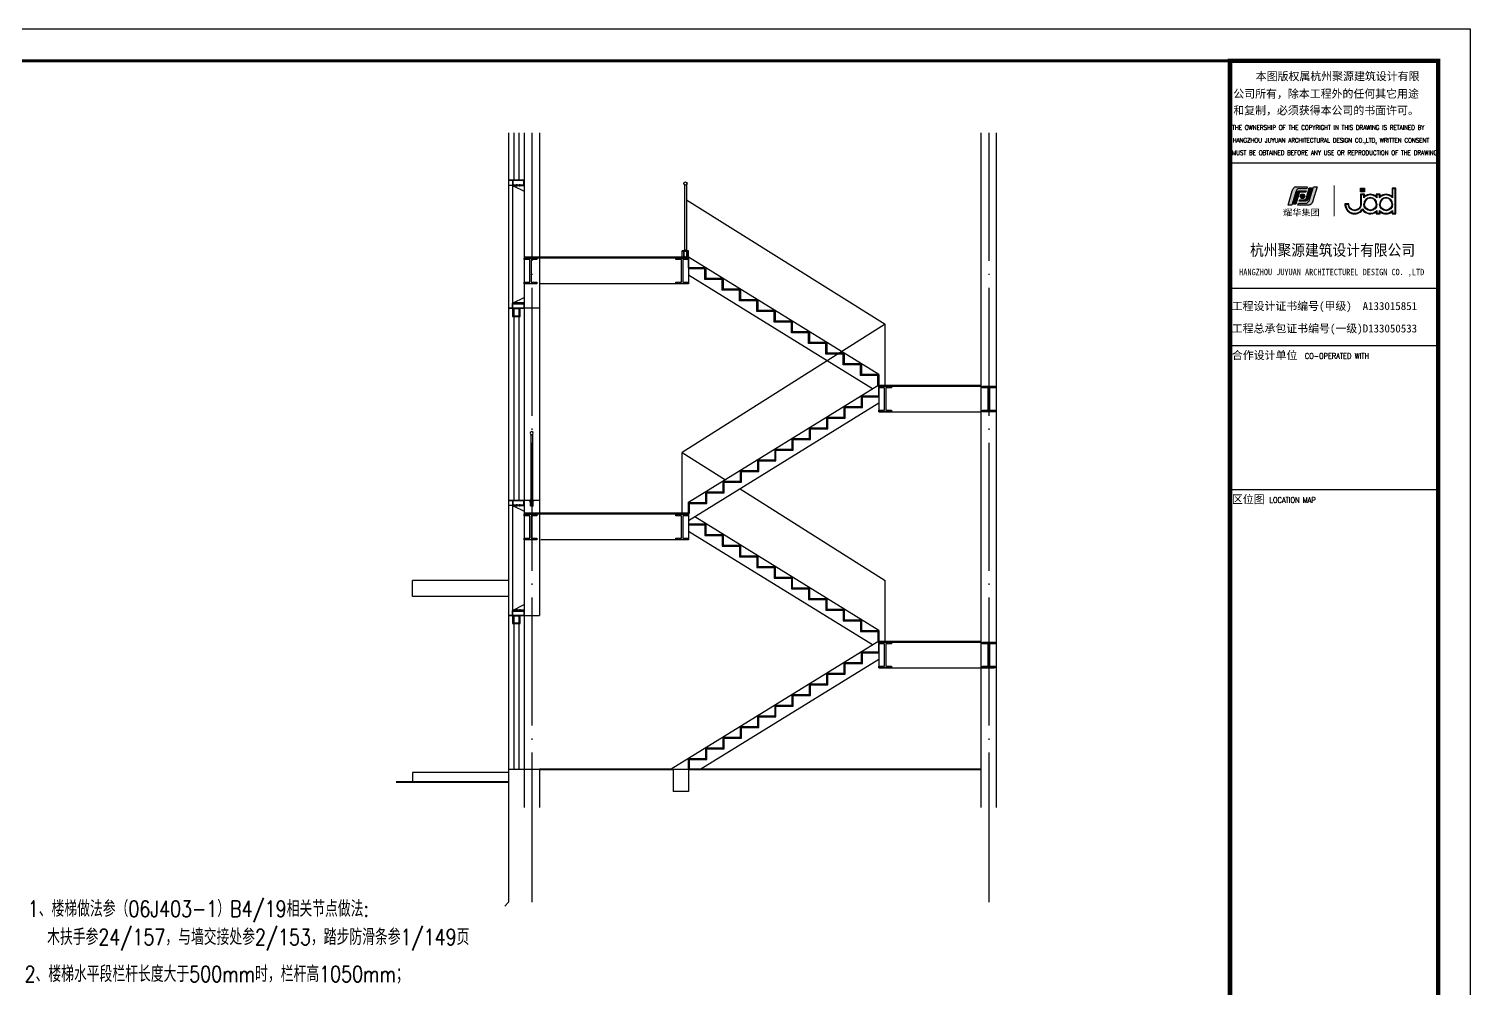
# Model space of a CAD drawing. Extents: x -248860 to 1018944, y -1060852 to 188626.
# Drawn here: x 996434 to 1018944, y 173640 to 188626 of the extents above; entities that cross this region are included whole.
import ezdxf
from ezdxf.enums import TextEntityAlignment as Align

# ---------------------------------------------------------------- set-up
doc = ezdxf.new("R2010")
doc.units = 0
doc.header["$LTSCALE"] = 1000
doc.header["$MEASUREMENT"] = 0
doc.linetypes.add('DOTE', pattern=[2.42, 2, -0.2, 0.02, -0.2])
doc.layers.get('0').update_dxf_attribs({"linetype": 'CONTINUOUS'})
for name, color, linetype in [('11', 3, 'CONTINUOUS'), ('3', 3, 'CONTINUOUS'), ('AXIS', 3, 'CONTINUOUS'), ('AXIS_TEXT', 7, 'CONTINUOUS'), ('DOTE', 253, 'DOTE'), ('H', 8, 'CONTINUOUS'), ('PUB_DIM', 3, 'CONTINUOUS'), ('PUB_TEXT', 7, 'CONTINUOUS'), ('PUB_TITLE', 4, 'CONTINUOUS'), ('WINDOW', 4, 'CONTINUOUS'), ('台阶', 64, 'CONTINUOUS'), ('图框', 4, 'CONTINUOUS'), ('填充', 8, 'CONTINUOUS'), ('家具', 35, 'CONTINUOUS'), ('屋面线', 43, 'CONTINUOUS'), ('屋顶平面线', 53, 'CONTINUOUS'), ('彩钢墙', 3, 'CONTINUOUS'), ('栏杆', 42, 'CONTINUOUS'), ('立面图', 40, 'CONTINUOUS')]:
    doc.layers.add(name, color=color, linetype=linetype)
doc.layers.add('填充剖面墙', color=6, linetype='CONTINUOUS', lineweight=30)
doc.styles.add('-黑体', font='simhei.ttf', dxfattribs={"width": 0.8})
doc.styles.add('HZTXT', font='txt.shx', dxfattribs={"width": 0.8, "bigfont": 'hztxt.shx'})
doc.styles.add('iIcon2', font='')
doc.styles.add('MIMI-TKWZ', font='romanc.shx', dxfattribs={"width": 0.75, "oblique": 15, "bigfont": 'bigfont.shx'})
doc.styles.add('图框艺术体', font='simhei.ttf', dxfattribs={"width": 0.9})
doc.styles.get('iIcon2').set_extended_font_data('SimSun')

# ---------------------------------------------------------------- blocks, each defined once
blk = doc.blocks.new('yhlogo01')
at = {"layer": '家具'}
h = blk.add_hatch(color=5, dxfattribs=at)
h.dxf.hatch_style = 1
h.paths.add_polyline_path([(243496, -10479, 0.2174728), (243119, -10652, 0.1075559), (242813, -11212), (242091, -13670), (242749, -13670), (243418, -11390, -0.1971789), (243830, -10875, -0.1273347), (244024, -10824), (245336, -10824), (245437, -10479)])
h = blk.add_hatch(color=5, dxfattribs=at)
h.dxf.hatch_style = 1
h.paths.add_polyline_path([(243801, -11271, 0.1093665), (243592, -11650), (243050, -13497), (243448, -13497), (243959, -11757, -0.1253068), (244114, -11495, -0.1991992), (244327, -11407), (245165, -11407), (245235, -11169), (244026, -11169, 0.2155994)])
h = blk.add_hatch(color=5, dxfattribs=at)
h.dxf.hatch_style = 1
h.paths.add_polyline_path([(245735, -13670, 0.2174728), (246113, -13497, 0.1075559), (246419, -12937), (247141, -10479), (246483, -10479), (245814, -12759, -0.1971789), (245402, -13274, -0.1273347), (245207, -13325), (243896, -13325), (243794, -13670)])
h = blk.add_hatch(color=5, dxfattribs=at)
h.dxf.hatch_style = 1
h.paths.add_polyline_path([(245431, -12878, 0.1093665), (245639, -12499), (246182, -10652), (245784, -10652), (245273, -12392, -0.1253068), (245117, -12654, -0.1991992), (244905, -12742), (244067, -12742), (243997, -12980), (245206, -12980, 0.2155994)])
h = blk.add_hatch(color=1, dxfattribs=at)
h.dxf.hatch_style = 1
h.paths.add_polyline_path([(244991, -12140, 1), (244202, -12140, 1)])
at = {"layer": '家具', "color": 5}
for points in [[(242091, -13670), (242813, -11212, -0.1075559), (243119, -10652, -0.2174728), (243496, -10479), (245437, -10479), (245336, -10824), (244024, -10824, 0.1273347), (243830, -10875, 0.1971247), (243418, -11389), (242749, -13670)], [(243050, -13497), (243592, -11650, -0.1093665), (243801, -11271, -0.2155994), (244026, -11169), (245235, -11169), (245165, -11407), (244327, -11407, 0.1991992), (244114, -11495, 0.1253068), (243959, -11757), (243448, -13497)], [(247141, -10479), (246419, -12937, -0.1075559), (246113, -13497, -0.2174728), (245735, -13670), (243794, -13670), (243896, -13325), (245207, -13325, 0.1273347), (245402, -13274, 0.1971247), (245814, -12759), (246483, -10479)], [(246182, -10652), (245639, -12499, -0.1093665), (245431, -12878, -0.2155994), (245206, -12980), (243997, -12980), (244067, -12742), (244905, -12742, 0.1991992), (245117, -12654, 0.1253068), (245273, -12392), (245784, -10652)]]:
    blk.add_lwpolyline(points, format="xyb", close=True, dxfattribs=at)
at = {"layer": '家具', "color": 1}
blk.add_circle((244597, -12140), 394, dxfattribs=at)
blk = doc.blocks.new('A$C3A1C5DDB')
for points in [[(70, 73), (70, 112)], [(112, 73), (112, 112)]]:
    blk.add_lwpolyline(points)
at = {"layer": 'AXIS', "ltscale": 1000}
for p, q in [((12, 94), (12, 100)), ((12, 91), (12, 85)), ((28, 91), (28, 94))]:
    blk.add_line(p, q, dxfattribs=at)
for points in [[(180, 171), (0, 171), (0, 91), (180, 91)], [(177, 168), (3, 168), (3, 94), (177, 94)]]:
    blk.add_lwpolyline(points, close=True, dxfattribs=at)
for points in [[(12, 100), (168, 100), (168, 94)], [(180, 85), (12, 85), (180, 0)], [(152, 91), (152, 94)]]:
    blk.add_lwpolyline(points, dxfattribs=at)
blk = doc.blocks.new('022')
at = {"layer": 'H'}
h = blk.add_hatch(dxfattribs=at)
h.set_pattern_fill('ANSI32', color=256, scale=60.48, angle=90, style=0)
h.set_pattern_definition([(135, (1835853.6, -3679625.42), (-16.0371818, -16.0371818), []), (135, (1835853.6, -3679614.728), (-16.0371818, -16.0371818), [])])
h.paths.add_polyline_path([(153170, -201159), (153194, -201159), (153194, -200859), (153170, -200859)])
at = {"layer": 'AXIS_TEXT', "color": 5}
for p, q in [((153134, -200935), (153155, -200917)), ((153134, -201086), (153134, -200935)), ((153134, -201086), (153155, -201104)), ((153155, -201104), (153155, -200917)), ((153170, -200917), (153155, -200917)), ((153170, -201104), (153155, -201104))]:
    blk.add_line(p, q, dxfattribs=at)
at = {"layer": 'WINDOW', "ltscale": 0.2}
for p, q in [((153511, -200918), (153194, -200918)), ((153194, -201101), (153511, -201101)), ((153209, -201086), (153209, -200933)), ((153496, -200933), (153209, -200933)), ((153209, -201086), (153496, -201086)), ((153496, -200933), (153524, -200960)), ((153496, -201086), (153524, -201059)), ((153535, -200949), (153511, -200918)), ((153535, -201071), (153511, -201101)), ((153524, -200960), (153535, -200949)), ((153524, -201059), (153535, -201071))]:
    blk.add_line(p, q, dxfattribs=at)
blk.add_lwpolyline([(153170, -201159), (153170, -200859), (153194, -200859), (153194, -201159)], close=True, dxfattribs=at)
blk = doc.blocks.new('8854')
at = {"layer": '栏杆'}
for p, q in [((2419714, 2313223), (2419714, 2312202)), ((2419744, 2313223), (2419744, 2312202))]:
    blk.add_line(p, q, dxfattribs=at)
blk.add_circle((2419729, 2313243), 25, dxfattribs=at)
at = {"layer": '栏杆', "extrusion": (0, 0, -1), "xscale": 0.25, "yscale": 0.25, "zscale": -0.25, "rotation": 270}
blk.add_blockref('022', (-2369476, 2350486), dxfattribs=at)

msp = doc.modelspace()

# ---------------------------------------------------------------- hatches: boundary and pattern name
at = {"layer": '图框'}
h = msp.add_hatch(color=256, dxfattribs=at)
h.dxf.hatch_style = 1
edge = h.paths.add_edge_path()
edge.add_line((1017723.8, 185735.1), (1017783.8, 185735.1))
edge.add_line((1017783.8, 185735.1), (1017783.8, 186138.3))
edge.add_line((1017783.8, 186138.3), (1017723.8, 186138.3))
edge.add_line((1017723.8, 186138.3), (1017723.8, 186009.2))
edge.add_arc((1017631.1, 185887.8), 152.7, 52.61422, 127.38578)
edge.add_line((1017538.3, 186009.2), (1017538.3, 186040.6))
edge.add_line((1017538.3, 186040.6), (1017478.3, 186040.6))
edge.add_line((1017478.3, 186040.6), (1017478.3, 186009.2))
edge.add_arc((1017385.6, 185887.8), 152.7, 52.61422, 127.38578)
edge.add_line((1017292.8, 186009.2), (1017292.8, 186040.6))
edge.add_line((1017292.8, 186040.6), (1017232.8, 186040.6))
edge.add_line((1017232.8, 186040.6), (1017232.8, 185887.8))
edge.add_arc((1017140.1, 185887.8), 92.7, -183.09051, 0, ccw=False)
edge.add_line((1017047.5, 185892.8), (1016987.4, 185892.8))
edge.add_arc((1017140.1, 185887.8), 152.7, 178.12408, 323.47424)
edge.add_arc((1017385.6, 185887.8), 152.7, 216.52576, 307.38578)
edge.add_line((1017478.3, 185766.5), (1017478.3, 185735.1))
edge.add_line((1017478.3, 185735.1), (1017538.3, 185735.1))
edge.add_line((1017538.3, 185735.1), (1017538.3, 185766.5))
edge.add_arc((1017631.1, 185887.8), 152.7, 232.61422, 307.38578)
edge.add_line((1017723.8, 185766.5), (1017723.8, 185735.1))
edge = h.paths.add_edge_path(flags=16)
edge.add_line((1017733.8, 185745.1), (1017773.8, 185745.1))
edge.add_line((1017773.8, 185745.1), (1017773.8, 186128.3))
edge.add_line((1017773.8, 186128.3), (1017733.8, 186128.3))
edge.add_line((1017733.8, 186128.3), (1017733.8, 185986.9))
edge.add_arc((1017631.1, 185887.8), 142.7, 43.96429, 136.03571)
edge.add_line((1017528.3, 185986.9), (1017528.3, 186030.6))
edge.add_line((1017528.3, 186030.6), (1017488.3, 186030.6))
edge.add_line((1017488.3, 186030.6), (1017488.3, 185986.9))
edge.add_arc((1017385.6, 185887.8), 142.7, 43.96429, 136.03571)
edge.add_line((1017282.8, 185986.9), (1017282.8, 186030.6))
edge.add_line((1017282.8, 186030.6), (1017242.8, 186030.6))
edge.add_line((1017242.8, 186030.6), (1017242.8, 185887.8))
edge.add_arc((1017140.1, 185887.8), 102.7, 182.78946, 360, ccw=False)
edge.add_line((1017037.5, 185882.8), (1016997.4, 185882.8))
edge.add_arc((1017140.1, 185887.8), 142.7, 182.00739, 329.30382)
edge.add_arc((1017385.6, 185887.8), 142.7, 210.69618, 316.03571)
edge.add_line((1017488.3, 185788.7), (1017488.3, 185745.1))
edge.add_line((1017488.3, 185745.1), (1017528.3, 185745.1))
edge.add_line((1017528.3, 185745.1), (1017528.3, 185788.7))
edge.add_arc((1017631.1, 185887.8), 142.7, 223.96429, 316.03571)
edge.add_line((1017733.8, 185788.7), (1017733.8, 185745.1))
h = msp.add_hatch(color=256, dxfattribs=at)
h.dxf.hatch_style = 1
edge = h.paths.add_edge_path()
edge.add_arc((1017385.6, 185887.8), 102.7, 0, 180)
edge.add_arc((1017385.6, 185887.8), 102.7, 180, 360)
edge = h.paths.add_edge_path(flags=16)
edge.add_arc((1017385.6, 185887.8), 92.7, 0, 180)
edge.add_arc((1017385.6, 185887.8), 92.7, 180, 360)
h = msp.add_hatch(color=256, dxfattribs=at)
h.dxf.hatch_style = 1
edge = h.paths.add_edge_path(flags=16)
edge.add_arc((1017631.1, 185887.8), 92.7, 0, 180)
edge.add_arc((1017631.1, 185887.8), 92.7, 180, 360)
edge = h.paths.add_edge_path()
edge.add_arc((1017631.1, 185887.8), 102.7, 0, 180)
edge.add_arc((1017631.1, 185887.8), 102.7, 180, 360)
at = {"layer": '家具'}
h = msp.add_hatch(color=1, dxfattribs=at)
h.dxf.hatch_style = 1
h.paths.add_polyline_path([(1017232.8, 186078.3), (1017232.8, 186138.3), (1017292.8, 186138.3), (1017292.8, 186078.3)])
h.paths.add_polyline_path([(1017242.8, 186088.3), (1017242.8, 186128.3), (1017282.8, 186128.3), (1017282.8, 186088.3)], flags=16)

# ---------------------------------------------------------------- linework, layer by layer
for p, q in [((1006738, 185060), (1006738, 184670)), ((1006738, 184645), (1004408, 184645)), ((1009708, 182645), (1011308, 182645)), ((1009708, 179060), (1009708, 178645)), ((1009708, 178645), (1011508, 178645))]:
    msp.add_line(p, q)
at = {"layer": '11'}
for p, q in [((1003988, 184260), (1003928, 184260)), ((1003988, 179460), (1003928, 179460))]:
    msp.add_line(p, q, dxfattribs=at)
at = {"layer": '3', "const_width": 17.5}
msp.add_lwpolyline([(1016819.6, 186178.9), (1016819.6, 185696.9)], dxfattribs=at)
at = {"layer": 'AXIS'}
for p, q in [((1003928, 176980.7), (1003928, 174980.7)), ((1004288, 176980.7), (1004288, 174980.7)), ((1011428, 176980.7), (1011428, 174980.7)), ((1003869.4, 174922.1), (1003928, 174980.7))]:
    msp.add_line(p, q, dxfattribs=at)
at = {"layer": 'DOTE', "linetype": 'DOTE'}
for p, q in [((1004288, 187001), (1004288, 176160)), ((1011428, 187001), (1011428, 176160))]:
    msp.add_line(p, q, dxfattribs=at)
at = {"layer": 'PUB_DIM'}
for points in [[(1004258, 184670), (1004258, 185020), (1004168, 185020), (1004168, 185045), (1004368, 185045), (1004368, 185020), (1004278, 185020), (1004278, 184670), (1004368, 184670), (1004368, 184645), (1004168, 184645), (1004168, 184670)], [(1006628, 184670), (1006628, 185020), (1006538, 185020), (1006538, 185045), (1006738, 185045), (1006738, 185020), (1006648, 185020), (1006648, 184670), (1006738, 184670), (1006738, 184645), (1006538, 184645), (1006538, 184670)], [(1009798, 182670), (1009798, 183020), (1009708, 183020), (1009708, 183045), (1009908, 183045), (1009908, 183020), (1009818, 183020), (1009818, 182670), (1009908, 182670), (1009908, 182645), (1009708, 182645), (1009708, 182670)], [(1011416.3, 182670), (1011416.3, 183020), (1011326.3, 183020), (1011326.3, 183045), (1011526.3, 183045), (1011526.3, 183020), (1011436.3, 183020), (1011436.3, 182670), (1011526.3, 182670), (1011526.3, 182645), (1011326.3, 182645), (1011326.3, 182670)], [(1004258, 180670), (1004258, 181020), (1004168, 181020), (1004168, 181045), (1004368, 181045), (1004368, 181020), (1004278, 181020), (1004278, 180670), (1004368, 180670), (1004368, 180645), (1004168, 180645), (1004168, 180670)], [(1006628, 180670), (1006628, 181020), (1006538, 181020), (1006538, 181045), (1006738, 181045), (1006738, 181020), (1006648, 181020), (1006648, 180670), (1006738, 180670), (1006738, 180645), (1006538, 180645), (1006538, 180670)], [(1009798, 178670), (1009798, 179020), (1009708, 179020), (1009708, 179045), (1009908, 179045), (1009908, 179020), (1009818, 179020), (1009818, 178670), (1009908, 178670), (1009908, 178645), (1009708, 178645), (1009708, 178670)], [(1011416.3, 178670), (1011416.3, 179020), (1011326.3, 179020), (1011326.3, 179045), (1011526.3, 179045), (1011526.3, 179020), (1011436.3, 179020), (1011436.3, 178670), (1011526.3, 178670), (1011526.3, 178645), (1011326.3, 178645), (1011326.3, 178670)]]:
    msp.add_lwpolyline(points, close=True, dxfattribs=at)
at = {"layer": 'PUB_TITLE'}
msp.add_lwpolyline([(976894.5, 158926.1), (976894.5, 188626.1), (1018944.5, 188626.1), (1018944.5, 158926.1)], close=True, dxfattribs=at)
at = {"layer": 'PUB_TITLE', "const_width": 50}
msp.add_lwpolyline([(978144.5, 159426.1), (1018444.5, 159426.1), (1018444.5, 188126.1), (978144.5, 188126.1)], close=True, dxfattribs=at)
at = {"layer": 'WINDOW'}
for p, q in [((1003928, 187001), (1003928, 186260)), ((1004008, 187001), (1004008, 186260)), ((1004088, 187001), (1004088, 186260)), ((1004168, 187001), (1004168, 186260)), ((1003928, 184260), (1003928, 181260)), ((1004008, 184260), (1004008, 181260)), ((1004088, 184260), (1004088, 181260)), ((1004168, 184260), (1004168, 181260)), ((1004168, 184260), (1004168, 181260)), ((1006538, 180645), (1004428, 180645)), ((1003928, 179460), (1003928, 177060)), ((1004008, 179460), (1004008, 177060)), ((1004088, 179460), (1004088, 177060)), ((1004168, 179460), (1004168, 177060))]:
    msp.add_line(p, q, dxfattribs=at)
for points in [[(1003988, 184134.3), (1004108, 184134.3), (1004108, 184260), (1003988, 184260)], [(1003998, 184144.3), (1004098, 184144.3), (1004098, 184250), (1003998, 184250)], [(1003988, 179334.3), (1004108, 179334.3), (1004108, 179460), (1003988, 179460)], [(1003998, 179344.3), (1004098, 179344.3), (1004098, 179450), (1003998, 179450)]]:
    msp.add_lwpolyline(points, close=True, dxfattribs=at)
at = {"layer": '台阶'}
for p, q in [((1006703.1, 185956.6), (1009808, 184010)), ((1006738, 184893.3), (1006738, 185060)), ((1009708, 183226.6), (1006738, 185060)), ((1006738, 184893.3), (1007008, 184893.3)), ((1007008, 184893.3), (1007008, 184726.6)), ((1009612.8, 183001.2), (1006738, 184775.8)), ((1007008, 184726.6), (1007278, 184726.6)), ((1007278, 184726.6), (1007278, 184560)), ((1007278, 184560), (1007548, 184560)), ((1007548, 184560), (1007548, 184393.3)), ((1007548, 184393.3), (1007818, 184393.3)), ((1007818, 184393.3), (1007818, 184226.6)), ((1007818, 184226.6), (1008088, 184226.6)), ((1008088, 184226.6), (1008088, 184060)), ((1009808, 184010), (1006638, 182010)), ((1008088, 184060), (1008358, 184060)), ((1008358, 184060), (1008358, 183893.3)), ((1009808, 183060), (1009808, 184010)), ((1008358, 183893.3), (1008628, 183893.3)), ((1008628, 183893.3), (1008628, 183726.6)), ((1008628, 183726.6), (1008898, 183726.6)), ((1008898, 183726.6), (1008898, 183560)), ((1008898, 183560), (1009168, 183560)), ((1009168, 183560), (1009168, 183393.3)), ((1009168, 183393.3), (1009438, 183393.3)), ((1009438, 183393.3), (1009438, 183226.6)), ((1009708, 183060), (1006738, 181226.6)), ((1009438, 183226.6), (1009708, 183226.6)), ((1009708, 183226.6), (1009708, 183060)), ((1009708, 182775.8), (1006738, 180942.4)), ((1006638, 181060), (1006638, 182010)), ((1006638, 182010), (1007315, 181582.8)), ((1007542.7, 181439.2), (1009808, 180010)), ((1006738, 181060), (1006738, 180645)), ((1009708, 179226.6), (1006833.2, 181001.2)), ((1006738, 180893.3), (1007008, 180893.3)), ((1006738, 180878.3), (1006993, 180878.3)), ((1009612.8, 179001.2), (1006738, 180775.8)), ((1006993, 180878.3), (1006993, 180711.6)), ((1007008, 180893.3), (1007008, 180726.6)), ((1006993, 180711.6), (1007263, 180711.6)), ((1007008, 180726.6), (1007278, 180726.6)), ((1007263, 180711.6), (1007263, 180545)), ((1007263, 180545), (1007533, 180545)), ((1007278, 180726.6), (1007278, 180560)), ((1007278, 180560), (1007548, 180560)), ((1007533, 180545), (1007533, 180378.3)), ((1007548, 180560), (1007548, 180393.3)), ((1007533, 180378.3), (1007803, 180378.3)), ((1007548, 180393.3), (1007818, 180393.3)), ((1007803, 180378.3), (1007803, 180211.6)), ((1007818, 180393.3), (1007818, 180226.6)), ((1007803, 180211.6), (1008073, 180211.6)), ((1007818, 180226.6), (1008088, 180226.6)), ((1008073, 180211.6), (1008073, 180045)), ((1008088, 180226.6), (1008088, 180060)), ((1008073, 180045), (1008343, 180045)), ((1008088, 180060), (1008358, 180060)), ((1008343, 180045), (1008343, 179878.3)), ((1008343, 179878.3), (1008613, 179878.3)), ((1008358, 180060), (1008358, 179893.3)), ((1008358, 179893.3), (1008628, 179893.3)), ((1008613, 179878.3), (1008613, 179711.6)), ((1008628, 179893.3), (1008628, 179726.6)), ((1009808, 179060), (1009808, 180010)), ((1008613, 179711.6), (1008883, 179711.6)), ((1008628, 179726.6), (1008898, 179726.6)), ((1008883, 179711.6), (1008883, 179545)), ((1008898, 179726.6), (1008898, 179560)), ((1008883, 179545), (1009153, 179545)), ((1008898, 179560), (1009168, 179560)), ((1009153, 179545), (1009153, 179378.3)), ((1009168, 179560), (1009168, 179393.3)), ((1009153, 179378.3), (1009423, 179378.3)), ((1009168, 179393.3), (1009438, 179393.3)), ((1009423, 179378.3), (1009423, 179211.6)), ((1009423, 179211.6), (1009693, 179211.6)), ((1009438, 179393.3), (1009438, 179226.6)), ((1009438, 179226.6), (1009708, 179226.6)), ((1009693, 179211.6), (1009693, 179050.7)), ((1009708, 179226.6), (1009708, 179060)), ((1009708, 179060), (1006468, 177060)), ((1009708, 178775.8), (1006928.3, 177060))]:
    msp.add_line(p, q, dxfattribs=at)
for points in [[(1009708, 183060), (1009708, 183226.6), (1009438, 183226.6), (1009438, 183393.3), (1009168, 183393.3), (1009168, 183560), (1008898, 183560), (1008898, 183726.6), (1008628, 183726.6), (1008628, 183893.3), (1008358, 183893.3), (1008358, 184060), (1008088, 184060), (1008088, 184226.6), (1007826.2, 184226.6), (1007818, 184226.6), (1007818, 184393.3), (1007548, 184393.3), (1007548, 184560), (1007278, 184560), (1007278, 184726.6), (1007008, 184726.6), (1007008, 184893.3), (1006738, 184893.3)], [(1009693, 183050.7), (1009693, 183211.6), (1009423, 183211.6), (1009423, 183378.3), (1009153, 183378.3), (1009153, 183545), (1008883, 183545), (1008883, 183711.6), (1008613, 183711.6), (1008613, 183878.3), (1008343, 183878.3), (1008343, 184045), (1008073, 184045), (1008073, 184211.6), (1007826.2, 184211.6), (1007803, 184211.6), (1007803, 184378.3), (1007533, 184378.3), (1007533, 184545), (1007263, 184545), (1007263, 184711.6), (1006993, 184711.6), (1006993, 184878.3), (1006738, 184878.3)]]:
    msp.add_lwpolyline(points, dxfattribs=at)
at = {"layer": '图框'}
msp.add_line((1015194.5, 184576.1), (1018444.5, 184576.1), dxfattribs=at)
at = {"layer": '图框', "const_width": 70}
msp.add_lwpolyline([(1018444.5, 188126.1), (1015194.5, 188126.1), (1015194.5, 159426.1), (1018444.5, 159426.1)], close=True, dxfattribs=at)
at = {"layer": '图框', "const_width": 17.5}
for points in [[(1015194.5, 186530.7), (1018444.8, 186530.7)], [(1015194.5, 183676.1), (1018444.5, 183676.1)], [(1015194.5, 181426.1), (1018444.5, 181426.1)]]:
    msp.add_lwpolyline(points, dxfattribs=at)
at = {"layer": '图框'}
for points in [[(1017723.8, 185735.1), (1017783.8, 185735.1), (1017783.8, 186138.3), (1017723.8, 186138.3), (1017723.8, 186009.2, 0.3383431), (1017538.3, 186009.2), (1017538.3, 186040.6), (1017478.3, 186040.6), (1017478.3, 186009.2, 0.3383431), (1017292.8, 186009.2), (1017292.8, 186040.6), (1017232.8, 186040.6), (1017232.8, 185887.8, -1.0273401), (1017047.5, 185892.8), (1016987.4, 185892.8, 0.7355822), (1017262.8, 185796.9, 0.4186168), (1017478.3, 185766.5), (1017478.3, 185735.1), (1017538.3, 185735.1), (1017538.3, 185766.5, 0.3383431), (1017723.8, 185766.5)], [(1017733.8, 185745.1), (1017773.8, 185745.1), (1017773.8, 186128.3), (1017733.8, 186128.3), (1017733.8, 185986.9, 0.4248426), (1017528.3, 185986.9), (1017528.3, 186030.6), (1017488.3, 186030.6), (1017488.3, 185986.9, 0.4248426), (1017282.8, 185986.9), (1017282.8, 186030.6), (1017242.8, 186030.6), (1017242.8, 185887.8, -0.9759489), (1017037.5, 185882.8), (1016997.4, 185882.8, 0.748752), (1017262.8, 185815, 0.4949885), (1017488.3, 185788.7), (1017488.3, 185745.1), (1017528.3, 185745.1), (1017528.3, 185788.7, 0.4248426), (1017733.8, 185788.7)]]:
    msp.add_lwpolyline(points, format="xyb", close=True, dxfattribs=at)
for points in [[(1017488.3, 185887.8, 1), (1017282.8, 185887.8, 1)], [(1017478.3, 185887.8, 1), (1017292.8, 185887.8, 1)], [(1017733.8, 185887.8, 1), (1017528.3, 185887.8, 1)], [(1017723.8, 185887.8, 1), (1017538.3, 185887.8, 1)], [(1017488.3, 185887.8, -1), (1017282.8, 185887.8, -1)], [(1017478.3, 185887.8, -1), (1017292.8, 185887.8, -1)], [(1017733.8, 185887.8, -1), (1017528.3, 185887.8, -1)], [(1017723.8, 185887.8, -1), (1017538.3, 185887.8, -1)]]:
    msp.add_lwpolyline(points, format="xyb", dxfattribs=at)
msp.add_arc((1017140.1, 185887.8), 147.7, 0, 0, dxfattribs=at)
at = {"layer": '填充剖面墙'}
for p, q in [((1004408, 187001), (1004408, 184260)), ((1011308, 176460), (1011308, 187001)), ((1011548, 176460), (1011548, 187001)), ((1003928, 186260), (1004168, 186260)), ((1006738, 185060), (1004168, 185060)), ((1006738, 185045), (1004168, 185045)), ((1006738, 185160), (1006638, 185160)), ((1006638, 185060), (1006638, 185160)), ((1006738, 185060), (1006738, 185160)), ((1003928, 184260), (1004168, 184260)), ((1004408, 184260), (1004168, 184260)), ((1009708, 182893.3), (1009708, 183060)), ((1009708, 183060), (1009708, 182645)), ((1009708, 183060), (1011308, 183060)), ((1009708, 183045), (1011308, 183045)), ((1009808, 183045), (1009808, 183060)), ((1009438, 182893.3), (1009708, 182893.3)), ((1009438, 182726.6), (1009438, 182893.3)), ((1009438, 182878.3), (1009708, 182878.3)), ((1009453, 182711.6), (1009453, 182893.3)), ((1008898, 182393.3), (1008898, 182560)), ((1008898, 182560), (1009168, 182560)), ((1008913, 182378.3), (1008913, 182560)), ((1009168, 182560), (1009168, 182726.6)), ((1009168, 182726.6), (1009438, 182726.6)), ((1009168, 182711.6), (1009453, 182711.6)), ((1009183, 182545), (1009183, 182726.6)), ((1008628, 182393.3), (1008898, 182393.3)), ((1008628, 182226.6), (1008628, 182393.3)), ((1008628, 182378.3), (1008913, 182378.3)), ((1008643, 182211.6), (1008643, 182393.3)), ((1008898, 182545), (1009183, 182545)), ((1008358, 182226.6), (1008628, 182226.6)), ((1008358, 182060), (1008358, 182226.6)), ((1008358, 182211.6), (1008643, 182211.6)), ((1008373, 182045), (1008373, 182226.6)), ((1007818, 181893.3), (1008088, 181893.3)), ((1007818, 181726.6), (1007818, 181893.3)), ((1008088, 182060), (1008358, 182060)), ((1008088, 181893.3), (1008088, 182060)), ((1008088, 182045), (1008373, 182045)), ((1008103, 181878.3), (1008103, 182060)), ((1007548, 181726.6), (1007818, 181726.6)), ((1007548, 181560), (1007548, 181726.6)), ((1007563, 181711.6), (1007833, 181711.6)), ((1007563, 181545), (1007563, 181711.6)), ((1007833, 181878.3), (1008103, 181878.3)), ((1007833, 181711.6), (1007833, 181878.3)), ((1007278, 181560), (1007548, 181560)), ((1007278, 181393.3), (1007278, 181560)), ((1007293, 181545), (1007563, 181545)), ((1007293, 181378.3), (1007293, 181545)), ((1003928, 181260), (1004168, 181260)), ((1004408, 181260), (1004168, 181260)), ((1004408, 181260), (1004408, 179460)), ((1006738, 181060), (1006738, 181226.6)), ((1006738, 181226.6), (1007008, 181226.6)), ((1006753, 181060), (1006753, 181211.6)), ((1006753, 181211.6), (1007023, 181211.6)), ((1007008, 181393.3), (1007278, 181393.3)), ((1007008, 181226.6), (1007008, 181393.3)), ((1007023, 181378.3), (1007293, 181378.3)), ((1007023, 181211.6), (1007023, 181378.3)), ((1006738, 181060), (1004168, 181060)), ((1006738, 181045), (1004168, 181045)), ((1006738, 181060), (1006738, 180893.3)), ((1006738, 181060), (1006753, 181060)), ((1004168, 179460), (1004408, 179460)), ((1009708, 178893.3), (1009708, 179060)), ((1009708, 179060), (1011308, 179060)), ((1009708, 179060), (1009708, 178893.3)), ((1009708, 179045), (1011308, 179045)), ((1009438, 178893.3), (1009708, 178893.3)), ((1009438, 178726.6), (1009438, 178893.3)), ((1009453, 178878.3), (1009708, 178878.3)), ((1009453, 178711.6), (1009453, 178878.3)), ((1008898, 178393.3), (1008898, 178560)), ((1008898, 178560), (1009168, 178560)), ((1008913, 178378.3), (1008913, 178545)), ((1008913, 178545), (1009183, 178545)), ((1009168, 178560), (1009168, 178726.6)), ((1009168, 178726.6), (1009438, 178726.6)), ((1009183, 178545), (1009183, 178711.6)), ((1009183, 178711.6), (1009453, 178711.6)), ((1008628, 178393.3), (1008898, 178393.3)), ((1008628, 178226.6), (1008628, 178393.3)), ((1008643, 178378.3), (1008913, 178378.3)), ((1008643, 178211.6), (1008643, 178378.3)), ((1008088, 178060), (1008358, 178060)), ((1008088, 177893.3), (1008088, 178060)), ((1008358, 178226.6), (1008628, 178226.6)), ((1008358, 178060), (1008358, 178226.6)), ((1008373, 178211.6), (1008643, 178211.6)), ((1008373, 178045), (1008373, 178211.6)), ((1007818, 177893.3), (1008088, 177893.3)), ((1007818, 177726.6), (1007818, 177893.3)), ((1007833, 177878.3), (1008103, 177878.3)), ((1007833, 177711.6), (1007833, 177878.3)), ((1008103, 178045), (1008373, 178045)), ((1008103, 177878.3), (1008103, 178045)), ((1007548, 177726.6), (1007818, 177726.6)), ((1007548, 177560), (1007548, 177726.6)), ((1007563, 177711.6), (1007833, 177711.6)), ((1007563, 177545), (1007563, 177711.6)), ((1007008, 177393.3), (1007278, 177393.3)), ((1007008, 177226.6), (1007008, 177393.3)), ((1007278, 177560), (1007548, 177560)), ((1007278, 177393.3), (1007278, 177560)), ((1007293, 177545), (1007563, 177545)), ((1007293, 177378.3), (1007293, 177545)), ((1006738, 177060), (1006738, 177226.6)), ((1006738, 177226.6), (1007008, 177226.6)), ((1006753, 177060), (1006753, 177211.6)), ((1006753, 177211.6), (1007023, 177211.6)), ((1007023, 177378.3), (1007293, 177378.3)), ((1007023, 177211.6), (1007023, 177378.3)), ((1006498, 177060), (1006498, 176710)), ((1006498, 177060), (1006738, 177060)), ((1006738, 177060), (1006753, 177060)), ((1006738, 177060), (1006738, 176710)), ((1006738, 176710), (1006498, 176710))]:
    msp.add_line(p, q, dxfattribs=at)
for p in [(1006738, 181226.6), (1006738, 177226.6)]:
    msp.add_point(p, dxfattribs=at)
at = {"layer": '家具', "color": 1}
for points in [[(1017232.8, 186078.3), (1017232.8, 186138.3), (1017292.8, 186138.3), (1017292.8, 186078.3)], [(1017242.8, 186088.3), (1017242.8, 186128.3), (1017282.8, 186128.3), (1017282.8, 186088.3)]]:
    msp.add_lwpolyline(points, close=True, dxfattribs=at)
msp.add_solid([(1017242.8, 186128.3), (1017282.8, 186128.3), (1017242.8, 186088.3), (1017282.8, 186088.3)], dxfattribs=at)
at = {"layer": '屋面线'}
for p, q in [((1004168, 184260), (1003928, 184260)), ((1004168, 179460), (1003928, 179460))]:
    msp.add_line(p, q, dxfattribs=at)
at = {"layer": '屋顶平面线'}
for p, q in [((1003928, 180010), (1002428, 180010)), ((1002428, 179760), (1002428, 180010)), ((1003928, 179760), (1002428, 179760))]:
    msp.add_line(p, q, dxfattribs=at)
at = {"layer": '彩钢墙'}
for p, q in [((1003928, 187001), (1003928, 184260)), ((1004168, 187001), (1004168, 184260)), ((1004168, 186260), (1003928, 186260)), ((1004165, 186180), (1003928, 186180)), ((1003988, 186180), (1003988, 184260)), ((1004408, 184260), (1004408, 181260)), ((1003928, 181260), (1003928, 179460)), ((1004168, 181260), (1003928, 181260)), ((1003988, 181260), (1003988, 179460)), ((1004168, 181260), (1004168, 179460)), ((1004165, 181180), (1003928, 181180))]:
    msp.add_line(p, q, dxfattribs=at)
at = {"layer": '立面图'}
for p, q in [((1003928, 184260), (1004168, 184260)), ((1004168, 184260), (1003928, 184260)), ((1003928, 179460), (1004168, 179460)), ((1004168, 179460), (1003928, 179460)), ((1002428, 177010), (1002428, 176860)), ((1003928, 177010), (1002428, 177010)), ((1003928, 177060), (1003928, 176460)), ((1003928, 177060), (1004408, 177060)), ((1004168, 177060), (1004168, 176460)), ((1004408, 177060), (1004408, 176460))]:
    msp.add_line(p, q, dxfattribs=at)
at = {"layer": '立面图', "const_width": 30}
for points in [[(1004408, 177060), (1006498, 177060)], [(1006738, 177060), (1011308, 177060)], [(1002170.1, 176860), (1003928, 176860)]]:
    msp.add_lwpolyline(points, dxfattribs=at)

# ---------------------------------------------------------------- block references
for p in [(1003988, 186089.1), (1003988, 181089.1)]:
    msp.add_blockref('A$C3A1C5DDB', p)
at = {"extrusion": (0, 0, -1), "zscale": -1, "rotation": 180}
for p in [(-1003988, 184430.8), (-1003988, 179630.8)]:
    msp.add_blockref('A$C3A1C5DDB', p, dxfattribs=at)
at = {"layer": '填充'}
msp.add_blockref('8854', (-1413040.4, -2127033.3), dxfattribs=at)
at = {"layer": '填充', "xscale": -1}
msp.add_blockref('8854', (3424016.4, -2130933.3), dxfattribs=at)
at = {"layer": '家具', "xscale": 0.08999999996740371, "yscale": 0.08999999996740371, "zscale": 0.09000000000000001}
msp.add_blockref('yhlogo01', (994311.8, 187102.9), dxfattribs=at)

# ---------------------------------------------------------------- texts
at = {"layer": '3', "style": '-黑体', "width": 1.05}
msp.add_text('耀华集团', height=97.08, dxfattribs=at).set_placement((1016022.9, 185709))
at = {"layer": 'PUB_TEXT', "style": 'HZTXT', "width": 0.8}
for s, p in [('1、楼梯做法参（06J403-1）B4/19相关节点做法:', (996417.8, 174754.3)), ('木扶手参24/157，与墙交接处参2/153，踏步防滑条参1/149页', (996720.2, 174313.6)), ('2、楼梯水平段栏杆长度大于500mm时，栏杆高1050mm；', (996367.8, 173736))]:
    msp.add_text(s, height=250, dxfattribs=at).set_placement(p)
at = {"layer": '图框', "style": 'iIcon2'}
for s, p in [('本图版权属杭州聚源建筑设计有限', (1015595.4, 187822.3)), ('公司所有，除本工程外的任何其它用途', (1015245, 187549)), ('和复制，必须获得本公司的书面许可。', (1015245, 187289.2)), ('工程设计证书编号(甲级)  A133015851', (1015220.2, 184232.8)), ('工程总承包证书编号(一级)D133050533', (1015220.2, 183882.8)), ('合作设计单位', (1015223.1, 183464.2)), ('区位图 ', (1015223.1, 181214.2))]:
    msp.add_text(s, height=125, dxfattribs=at).set_placement(p)
at = {"layer": '图框', "style": 'MIMI-TKWZ', "width": 0.75}
for s, height, p in [('THE OWNERSHIP OF THE COPYRIGHT IN THIS DRAWING IS RETAINED BY ', 72.5, (1015226.3, 187048.8)), (' HANGZHOU JUYUAN ARCHITECTURAL DESIGN CO.,LTD, WRITTEN CONSENT ', 72.5, (1015191.4, 186847.9)), ('MUST BE OBTAINED BEFORE ANY USE OR REPRODUCTION OF THE DRAWING.', 72.5, (1015224.3, 186654.5)), ('CO-OPERATED WITH', 90, (1016362.9, 183469.9)), ('LOCATION MAP', 90, (1015810.3, 181219.9))]:
    msp.add_text(s, height=height, dxfattribs=at).set_placement(p)
at = {"layer": '图框', "style": '图框艺术体', "width": 0.9}
for s, height, p in [('杭州聚源建筑设计有限公司', 175, (1016794.9, 185082)), ('HANGZHOU JUYUAN ARCHITECTUREL DESIGN CO．,LTD', 100, (1016782, 184777.1))]:
    msp.add_text(s, height=height, dxfattribs=at).set_placement(p, align=Align.CENTER)

doc.saveas('drawing.dxf')
